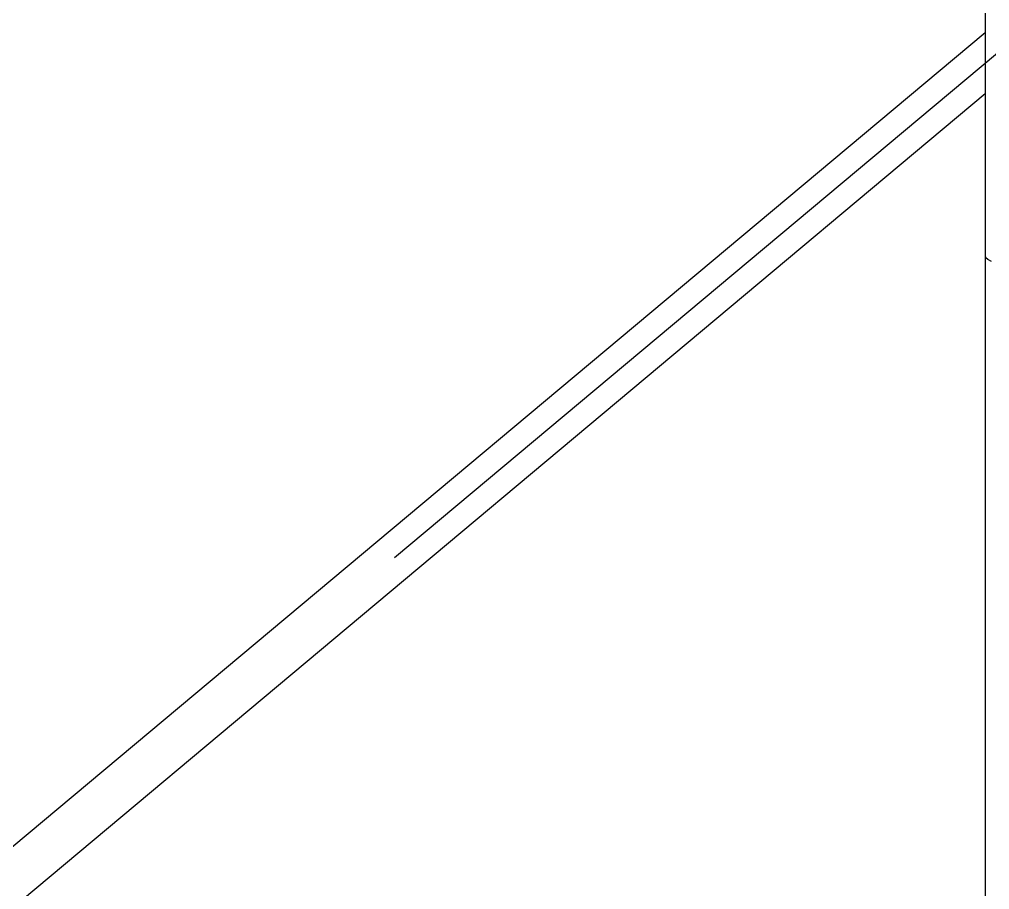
# Model space of a CAD drawing. Header units: millimetres. Extents: x 150209.93 to 150215.05, y 136675.65 to 136679.93.
# Drawn here: x 150211.1806 to 150211.2815, y 136677.022 to 136677.1126 of the extents above; entities that cross this region are included whole.
import ezdxf

# ---------------------------------------------------------------- set-up
doc = ezdxf.new("R2010")
doc.units = ezdxf.units.MM
doc.header["$LTSCALE"] = 0.25
doc.linetypes.add('CENTER', pattern=[50.8, 31.75, -6.35, 6.35, -6.35])
doc.linetypes.add('XKITLINE00', pattern=[0])

# ---------------------------------------------------------------- blocks, each defined once
blk = doc.blocks.new('çatıı')
at = {"color": 8, "linetype": 'XKITLINE00'}
for p, q in [((11763.8, 8951.04), (11763.8, 7286.23)), ((11763.8, 7402.36), (10108.23, 6016.08)), ((11763.8, 7370.58), (10139.58, 6010.56)), ((11763.8, 7286.23), (11764.16, 7285.28)), ((11763.8, 7286.23), (11764.16, 7285.28)), ((11763.8, 7286.23), (11763.8, 6056.68)), ((11765.26, 7284.33), (11764.16, 7285.28)), ((11765.26, 7284.34), (11764.16, 7285.28)), ((11767.08, 7283.41), (11765.26, 7284.33))]:
    blk.add_line(p, q, dxfattribs=at)
at = {"color": 8, "linetype": 'CENTER'}
blk.add_line((11840, 7450.27), (10096.38, 5990.27), dxfattribs=at)

msp = doc.modelspace()

# ---------------------------------------------------------------- block references
at = {"xscale": 0.0002000170049888334, "yscale": 0.0002000170049888334, "zscale": 0.0002000170049888334}
msp.add_blockref('çatıı', (150208.92807, 136675.63059), dxfattribs=at)

doc.saveas('drawing.dxf')
